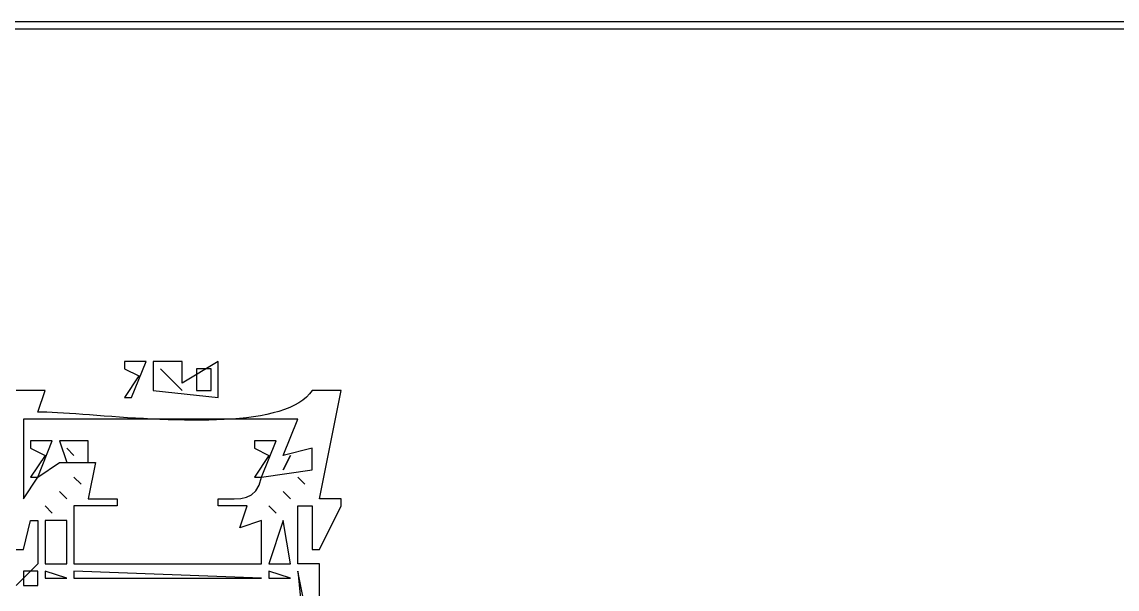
# Model space of a CAD drawing. Extents: x 0 to 2384, y 0 to 1684.
# Drawn here: x 990.8 to 1142.5, y 1434.5 to 1513 of the extents above; entities that cross this region are included whole.
import ezdxf

# ---------------------------------------------------------------- set-up
doc = ezdxf.new("R2010")
doc.units = 0
doc.layers.add('C7', color=7, linetype='CONTINUOUS')

msp = doc.modelspace()

# ---------------------------------------------------------------- linework, layer by layer
at = {"layer": 'C7'}
for points in [[(869, 1513), (869, 449), (1230, 449), (1230, 1513), (869, 1513)], [(870, 1512), (870, 1192), (1229, 1192), (1229, 1512), (870, 1512)], [(1005, 1466), (1005, 1465), (1007, 1464), (1005, 1461), (1006, 1461), (1008, 1466), (1005, 1466)], [(1009, 1466), (1009, 1462), (1018, 1461), (1018, 1466), (1013, 1463), (1013, 1466), (1009, 1466)], [(1010, 1465), (1013, 1462), (1010, 1465)], [(1015, 1465), (1015, 1462), (1017, 1462), (1017, 1465), (1015, 1465)], [(1032, 1427), (1032, 1438), (1029, 1438), (1029, 1446), (1031, 1446), (1031, 1440), (1032, 1440), (1035, 1446), (1035, 1447), (1032, 1447), (1035, 1462), (1031, 1462), (1030.6413, 1461.5192), (1030.2146, 1461.0745), (1029.723, 1460.6648), (1029.1696, 1460.2888), (1028.5575, 1459.9452), (1027.8898, 1459.633), (1027.1696, 1459.3508), (1026.4, 1459.0975), (1025.5842, 1458.8718), (1024.7252, 1458.6726), (1023.826, 1458.4986), (1022.8899, 1458.3486), (1021.92, 1458.2214), (1020.9192, 1458.1157), (1019.8908, 1458.0305), (1018.8378, 1457.9644), (1017.7634, 1457.9162), (1016.6706, 1457.8848), (1015.5625, 1457.8689), (1014.4422, 1457.8674), (1013.3129, 1457.8789), (1012.1777, 1457.9023), (1011.0396, 1457.9364), (1009.9017, 1457.9799), (1008.7672, 1458.0317), (1007.6392, 1458.0906), (1006.5207, 1458.1552), (1005.4149, 1458.2245), (1004.3248, 1458.2972), (1003.2536, 1458.372), (1002.2044, 1458.4479), (1001.1802, 1458.5235), (1000.1842, 1458.5977), (999.2195, 1458.6692), (998.2892, 1458.7368), (997.3963, 1458.7993), (996.544, 1458.8556), (995.7354, 1458.9043), (994.9736, 1458.9443), (994.2617, 1458.9744), (993.6028, 1458.9934), (993, 1459), (994, 1462), (990, 1462)], [(991, 1458), (991, 1447), (993, 1450), (996, 1452), (1001, 1452), (1000, 1447), (1004, 1447), (1004, 1446), (998, 1446), (998, 1438), (1024, 1438), (1024, 1444), (1021, 1443), (1022, 1446), (1018, 1446), (1018, 1447), (1019.1449, 1446.9932), (1020.1825, 1446.9959), (1021.1098, 1447.0579), (1021.9243, 1447.229), (1022.6233, 1447.5589), (1023.204, 1448.0975), (1023.6638, 1448.8946), (1024, 1450), (1031, 1451), (1031, 1454), (1027, 1453), (1029, 1458), (991, 1458)], [(992, 1455), (992, 1454), (994, 1453), (992, 1450), (993, 1450), (995, 1455), (992, 1455)], [(996, 1455), (997, 1452), (1000, 1452), (1000, 1455), (996, 1455)], [(1023, 1455), (1023, 1454), (1025, 1453), (1023, 1450), (1024, 1450), (1026, 1455), (1023, 1455)], [(997, 1454), (998, 1453), (997, 1454)], [(1028, 1453), (1027, 1451), (1028, 1453)], [(998, 1450), (999, 1449), (998, 1450)], [(1029, 1450), (1030, 1449), (1029, 1450)], [(996, 1448), (997, 1447), (996, 1448)], [(1027, 1448), (1028, 1447), (1027, 1448)], [(994, 1446), (995, 1445), (994, 1446)], [(1025, 1446), (1026, 1445), (1025, 1446)], [(990, 1440), (991, 1440), (992, 1444), (993, 1444), (993, 1438), (990, 1435)], [(994, 1444), (994, 1438), (997, 1438), (997, 1444), (994, 1444)], [(1027, 1444), (1025, 1438), (1028, 1438), (1027, 1444)], [(991, 1437), (991, 1435), (993, 1435), (993, 1437), (991, 1437)], [(994, 1437), (994, 1436), (997, 1436), (994, 1437)], [(998, 1437), (998, 1436), (1024, 1436), (998, 1437)], [(1025, 1437), (1025, 1436), (1028, 1436), (1025, 1437)], [(1029, 1437), (1030, 1427), (1031, 1427), (1029, 1437)]]:
    msp.add_lwpolyline(points, dxfattribs=at)

doc.saveas('drawing.dxf')
